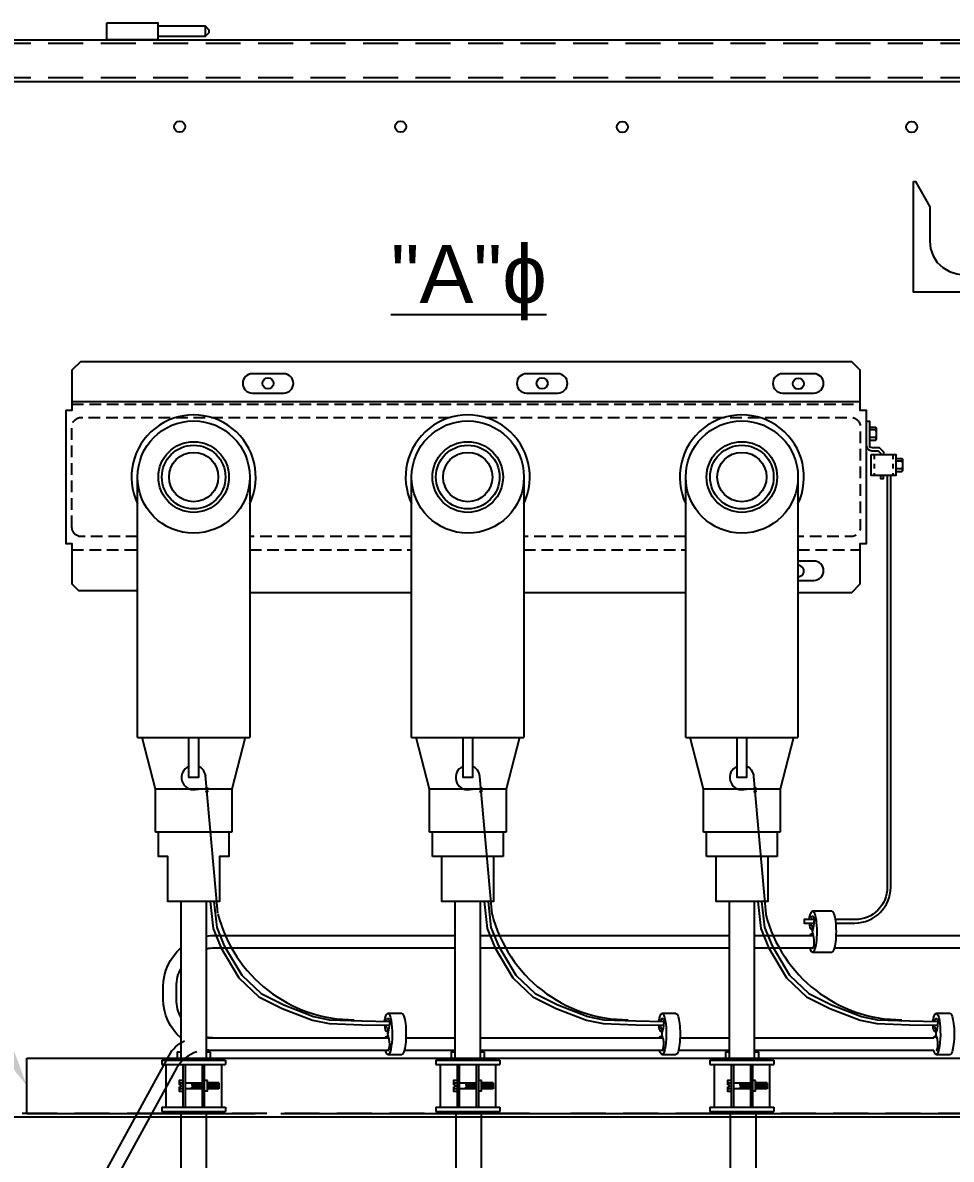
# Model space of a CAD drawing. Header units: feet. Extents: x -689 to 1837, y -511 to 1546.
# Drawn here: x 124.87 to 144.77, y 648.95 to 673.3 of the extents above; entities that cross this region are included whole.
import ezdxf
from ezdxf import colors
from ezdxf.entities.mleader import LeaderData, LeaderLine
from ezdxf.math import Vec2, Vec3

# ---------------------------------------------------------------- set-up
doc = ezdxf.new("R2010")
doc.units = ezdxf.units.FT
doc.header["$MEASUREMENT"] = 0
doc.linetypes.add('HIDDEN', pattern=[0.375, 0.25, -0.125])
for name, color, linetype in [('E-CABL-ACF', 1, 'AC_CABLE_FEEDER'), ('E-CABL-UG4', 64, 'GROUND_WIRE_G4'), ('E-DETL', 7, 'Continuous'), ('E-DETL-1', 7, 'Continuous'), ('E-EQPM-ENCL', 8, 'Continuous'), ('E-EQPM-HRDW', 16, 'Continuous'), ('E-GRND', 3, 'Continuous'), ('G-ANNO-TEXT', 1, 'Continuous'), ('G-TEXT', 7, 'Continuous')]:
    doc.layers.add(name, color=color, linetype=linetype)
doc.styles.add('FSLR_SubTitle', font='arial.ttf', dxfattribs={"height": 0.1875})
doc.styles.add('NEI-A', font='arial.ttf')
doc.styles.get("Standard").update_dxf_attribs({"font": 'arial.ttf'})
doc.linetypes.add('AC_CABLE_FEEDER', pattern='A,0.2,-0.05,0,-0.05,0.2,-0.12,["ACF",Standard,S=0.1,R=0,X=-0.05,Y=-0.05],-0.3,0.2,-0.05,0,-0.05', length=1.22)
doc.linetypes.add('GROUND_WIRE_G4', pattern='A,1,-0.2,["G4",Standard,S=0.1,R=0,X=-0.1,Y=-0.05],-0.2', length=1.4)

msp = doc.modelspace()

# ---------------------------------------------------------------- hatches: boundary and pattern name
at = {"layer": 'E-EQPM-HRDW'}
h = msp.add_hatch(dxfattribs=at)
h.set_pattern_fill('ANSI31', color=256, scale=0.172182, angle=420)
h.set_pattern_definition([(105, (107.780744, 447.557756), (-0.0207894366, -0.0055705127), [])])
h.paths.add_polyline_path([(128.71798, 650.59115), (128.71798, 650.46258), (128.49342, 650.46258), (128.49342, 650.59115)])
h = msp.add_hatch(dxfattribs=at)
h.set_pattern_fill('ANSI31', color=256, scale=0.172182, angle=420)
h.set_pattern_definition([(105, (107.531525, 447.557756), (-0.0207894366, -0.0055705127), [])])
h.paths.add_polyline_path([(129.0786, 650.59115), (129.0786, 650.46258), (128.8302, 650.46258), (128.8302, 650.59115)])
h = msp.add_hatch(dxfattribs=at)
h.set_pattern_fill('ANSI31', color=256, scale=0.172182, angle=420)
h.set_pattern_definition([(105, (113.65611, 447.557756), (-0.0207894366, -0.0055705127), [])])
h.paths.add_polyline_path([(134.59334, 650.59115), (134.59334, 650.46258), (134.36878, 650.46258), (134.36878, 650.59115)])
h = msp.add_hatch(dxfattribs=at)
h.set_pattern_fill('ANSI31', color=256, scale=0.172182, angle=420)
h.set_pattern_definition([(105, (113.40689, 447.557756), (-0.0207894366, -0.0055705127), [])])
h.paths.add_polyline_path([(134.95397, 650.59115), (134.95397, 650.46258), (134.70557, 650.46258), (134.70557, 650.59115)])
h = msp.add_hatch(dxfattribs=at)
h.set_pattern_fill('ANSI31', color=256, scale=0.172182, angle=420)
h.set_pattern_definition([(105, (119.531476, 447.557756), (-0.0207894366, -0.0055705127), [])])
h.paths.add_polyline_path([(140.46871, 650.59115), (140.46871, 650.46258), (140.24415, 650.46258), (140.24415, 650.59115)])
h = msp.add_hatch(dxfattribs=at)
h.set_pattern_fill('ANSI31', color=256, scale=0.172182, angle=420)
h.set_pattern_definition([(105, (119.282257, 447.557756), (-0.0207894366, -0.0055705127), [])])
h.paths.add_polyline_path([(140.82934, 650.59115), (140.82934, 650.46258), (140.58093, 650.46258), (140.58093, 650.59115)])

# ---------------------------------------------------------------- linework, layer by layer
at = {"layer": 'E-CABL-ACF', "linetype": 'Continuous', "flags": 128}
for points in [[(128.26091, 649.97889), (128.25225, 640.51989, 0.11398966), (129.59418, 634.6937, -0.39729726), (127.98821, 628.12101, -3.73956699)], [(128.80105, 649.97889), (128.80105, 640.51955, 0.11398966), (130.08754, 634.93408, -0.35372265), (128.92036, 628.12196, -0.35158632)], [(134.15267, 649.97889), (134.15267, 641.76013, 0.11398966), (135.49459, 635.93394, -0.55247745), (130.97756, 628.12406)], [(134.70147, 649.97889), (134.70147, 641.75979, 0.11398966), (135.98795, 636.17432, -0.50309105), (131.78266, 627.57596)], [(140.03669, 649.97889), (140.03669, 648.1872, 0.26048728), (147.12337, 635.50747)], [(140.58496, 649.97889), (140.58496, 648.09696, 0.26626352), (147.75411, 635.76938)]]:
    msp.add_lwpolyline(points, format="xyb", dxfattribs=at)
at = {"layer": 'E-CABL-UG4', "linetype": 'Continuous', "flags": 128}
for points in [[(128.80972, 653.73478, -0.03912132), (128.98043, 653.74816), (134.13628, 653.74816)], [(128.26091, 651.5515, -0.21696233), (127.88447, 652.3782), (127.88447, 652.65219, -0.21696233), (128.26091, 653.47889)], [(134.13628, 653.47417), (128.98043, 653.47417, 0.05235135), (128.80972, 653.45624, 0.05235135)], [(128.26091, 653.0496, 0.12682961), (128.15846, 652.65219), (128.15846, 652.3782, 0.12682961), (128.26091, 651.9808, 0.12682961)], [(128.80972, 651.57415, 0.05235135), (128.98043, 651.55623), (129.35658, 651.55623)], [(129.35658, 651.28224), (128.98043, 651.28224, -0.03912132), (128.80972, 651.29562, -0.03912132)]]:
    msp.add_lwpolyline(points, format="xyb", dxfattribs=at)
for points in [[(134.68508, 653.74816), (140.01164, 653.74816)], [(140.56045, 653.74816), (141.82005, 653.74816)], [(142.3027, 653.74816), (153.75944, 653.74816)], [(140.01164, 653.47417), (134.68508, 653.47417)], [(141.80147, 653.47417), (140.56045, 653.47417)], [(153.75944, 653.47417), (142.26774, 653.47417)]]:
    msp.add_lwpolyline(points, dxfattribs=at)
at = {"layer": 'E-DETL', "color": 41}
for p, q in [((127.33276, 657.98826), (129.73787, 657.98826)), ((133.20813, 657.98826), (135.61323, 657.98826)), ((139.08349, 657.98826), (141.4886, 657.98826)), ((129.35604, 656.88207), (127.71459, 656.88207)), ((135.2314, 656.88207), (133.58996, 656.88207)), ((141.10677, 656.88207), (139.46532, 656.88207)), ((129.35604, 655.96143), (127.71459, 655.96143)), ((135.2314, 655.96143), (133.58996, 655.96143)), ((141.10677, 655.96143), (139.46532, 655.96143)), ((135.16717, 655.44045), (133.65419, 655.44045)), ((141.04254, 655.44045), (139.52955, 655.44045))]:
    msp.add_line(p, q, dxfattribs=at)
at = {"layer": 'E-DETL', "ltscale": 5, "flags": 128}
for points in [[(141.4886, 661.09701), (142.6407, 661.09701), (142.82314, 661.27935), (142.82314, 662.14152), (142.95574, 662.14152), (142.95574, 664.99312), (142.82314, 664.99312), (142.82314, 665.85529), (142.6407, 666.03763), (126.10984, 666.03763), (125.9275, 665.85529), (125.9275, 664.99312), (125.7949, 664.99312), (125.7949, 662.14152), (125.9275, 662.14152), (125.9275, 661.27935), (126.06789, 661.13896)], [(142.95574, 664.76104), (143.02209, 664.76104), (143.02209, 664.21301), (143.08011, 664.19857), (143.2324, 664.19857), (143.32169, 664.10928), (143.32169, 664.04809)], [(143.02209, 664.63857), (143.14703, 664.63857), (143.16488, 664.62073), (143.16488, 664.37085), (143.14703, 664.353), (143.02209, 664.353)], [(143.14881, 664.5791), (143.02209, 664.5791)], [(143.16488, 664.62073), (143.14881, 664.5791), (143.16488, 664.53748)], [(143.16488, 664.4541), (143.14881, 664.41247), (143.16488, 664.37085)], [(142.95574, 664.23053), (142.97236, 664.18079), (143.00548, 664.14757), (143.07183, 664.13106), (143.20444, 664.13106), (143.25417, 664.08132), (143.25417, 664.04809)], [(143.14881, 664.41247), (143.02209, 664.41247)], [(143.58573, 663.96705), (143.71067, 663.96705), (143.72852, 663.94921), (143.72852, 663.69933), (143.71067, 663.68148), (143.58573, 663.68148)], [(143.71245, 663.90758), (143.58573, 663.90758)], [(143.71245, 663.74095), (143.58573, 663.74095)], [(143.72852, 663.94921), (143.71245, 663.90758), (143.72852, 663.86596)], [(143.72852, 663.78258), (143.71245, 663.74095), (143.72852, 663.69933)], [(143.25417, 663.60045), (143.25417, 663.53419), (143.32053, 663.53419), (143.32053, 663.60045)], [(126.06789, 661.13896), (127.33276, 661.13896)], [(129.73787, 661.09701), (133.20813, 661.09701)], [(135.61323, 661.09701), (139.08349, 661.09701)]]:
    msp.add_lwpolyline(points, dxfattribs=at)
for points in [[(129.79407, 665.36621), (130.46549, 665.36621, 1), (130.46549, 665.78073), (129.79407, 665.78073, 1)], [(135.66944, 665.36621), (136.34086, 665.36621, 1), (136.34086, 665.78073), (135.66944, 665.78073, 1)], [(141.15817, 665.36621), (141.82959, 665.36621, 1), (141.82959, 665.78073), (141.15817, 665.78073, 1)]]:
    msp.add_lwpolyline(points, format="xyb", close=True, dxfattribs=at)
at = {"layer": 'E-DETL', "flags": 128}
msp.add_lwpolyline([(142.82314, 665.17556), (125.9275, 665.17556)], dxfattribs=at)
at = {"layer": 'E-DETL', "color": 9, "linetype": 'HIDDEN', "flags": 128}
for points in [[(125.9275, 665.12583), (142.82314, 665.12583)], [(127.33276, 662.29073), (126.06789, 662.29073)], [(133.20813, 662.29073), (129.73787, 662.29073)], [(139.08349, 662.29073), (135.61323, 662.29073)], [(125.9275, 662.00882), (127.33276, 662.00882)], [(129.73787, 662.00882), (133.20813, 662.00882)], [(135.61323, 662.00882), (139.08349, 662.00882)], [(141.4886, 662.00882), (142.82314, 662.00882)]]:
    msp.add_lwpolyline(points, dxfattribs=at)
for points in [[(125.9275, 662.48969), (125.9275, 664.64495, -0.41421356), (126.12645, 664.84391), (134.03275, 664.84391)], [(134.7886, 664.84391), (142.62419, 664.84391, -0.41421356), (142.82314, 664.64495), (142.82314, 662.48969, -0.41421356), (142.62419, 662.29073), (141.4886, 662.29073)], [(126.06789, 662.29955, -0.32917563), (125.9275, 662.48969)]]:
    msp.add_lwpolyline(points, format="xyb", dxfattribs=at)
at = {"layer": 'E-DETL', "ltscale": 5, "flags": 128}
msp.add_lwpolyline([(143.05522, 664.04809), (143.58573, 664.04809), (143.58573, 663.60045), (143.05522, 663.60045)], close=True, dxfattribs=at)
at = {"layer": 'E-DETL', "color": 9, "linetype": 'HIDDEN', "ltscale": 0.2, "flags": 128}
for points in [[(143.12157, 664.04809), (143.12157, 663.60045)], [(143.51948, 664.04809), (143.51948, 663.60045)]]:
    msp.add_lwpolyline(points, dxfattribs=at)
at = {"layer": 'E-DETL', "color": 41, "flags": 128}
for points in [[(127.33276, 657.98826), (127.33276, 663.56732)], [(129.73787, 663.5621), (129.73787, 657.98826)], [(133.20813, 657.98826), (133.20813, 663.56732)], [(135.61323, 663.5621), (135.61323, 657.98826)], [(139.08349, 657.98826), (139.08349, 663.56732)], [(141.4886, 663.5621), (141.4886, 657.98826)], [(127.71459, 655.96143), (127.71459, 656.88207), (127.42911, 657.98826)], [(129.64152, 657.98826), (129.35604, 656.88207), (129.35604, 655.96143)], [(133.58996, 655.96143), (133.58996, 656.88207), (133.30447, 657.98826)], [(135.51689, 657.98826), (135.2314, 656.88207), (135.2314, 655.96143)], [(139.46532, 655.96143), (139.46532, 656.88207), (139.17984, 657.98826)], [(141.39225, 657.98826), (141.10677, 656.88207), (141.10677, 655.96143)], [(129.29181, 655.96143), (129.29181, 655.44045), (129.08841, 655.44045), (129.08841, 654.47699), (127.98222, 654.47699), (127.98222, 655.44045), (127.77882, 655.44045), (127.77882, 655.96143)], [(133.65419, 655.44045), (133.65419, 655.96143)], [(135.16717, 655.96143), (135.16717, 655.44045)], [(139.52955, 655.44045), (139.52955, 655.96143)], [(141.04254, 655.96143), (141.04254, 655.44045)], [(134.96377, 655.44045), (134.96377, 654.47699), (133.85759, 654.47699), (133.85759, 655.44045)], [(140.83914, 655.44045), (140.83914, 654.47699), (139.73295, 654.47699), (139.73295, 655.44045)]]:
    msp.add_lwpolyline(points, dxfattribs=at)
at = {"layer": 'E-DETL', "ltscale": 5, "flags": 128}
msp.add_lwpolyline([(141.4886, 661.35391), (141.82959, 661.35391, 1), (141.82959, 661.76843), (141.4886, 661.76843)], format="xyb", dxfattribs=at)
at = {"layer": 'E-DETL', "color": 41, "linetype": 'Continuous'}
for points in [[(128.43391, 657.98826), (128.63672, 657.98826), (128.63672, 657.13084), (128.43391, 657.13084)], [(134.30928, 657.98826), (134.51208, 657.98826), (134.51208, 657.13084), (134.30928, 657.13084)], [(140.18465, 657.98826), (140.38745, 657.98826), (140.38745, 657.13084), (140.18465, 657.13084)]]:
    msp.add_lwpolyline(points, close=True, dxfattribs=at)
at = {"layer": 'E-DETL', "color": 1, "flags": 128}
for points in [[(128.80972, 651.07485), (128.80972, 654.47699), (128.26091, 654.47699), (128.26091, 651.07485)], [(134.68508, 651.07485), (134.68508, 654.47699), (134.13628, 654.47699), (134.13628, 651.07485)], [(140.56045, 651.07485), (140.56045, 654.47699), (140.01164, 654.47699), (140.01164, 651.07485)]]:
    msp.add_lwpolyline(points, dxfattribs=at)
at = {"layer": 'E-DETL', "ltscale": 5}
for centre in [(130.12978, 665.57347), (136.00515, 665.57347), (141.49672, 665.56517)]:
    msp.add_circle(centre, 0.11869, dxfattribs=at)
at = {"layer": 'E-DETL', "color": 41}
for centre, radius in [((128.53531, 663.56732), 1.20255), ((134.41067, 663.56732), 1.20255), ((140.28604, 663.56732), 1.20255), ((128.53531, 663.56732), 0.7565), ((128.53531, 663.56732), 0.68156), ((134.41067, 663.56732), 0.7565), ((134.41067, 663.56732), 0.68156), ((140.28604, 663.56732), 0.7565), ((140.28604, 663.56732), 0.68156), ((128.53531, 663.56732), 0.52813), ((134.41067, 663.56732), 0.52813), ((140.28604, 663.56732), 0.52813)]:
    msp.add_circle(centre, radius, dxfattribs=at)
for centre in [(128.53531, 663.56732), (134.41067, 663.56732), (140.28604, 663.56732)]:
    msp.add_arc(centre, 1.33135, 334.590214, 205.411039, dxfattribs=at)
at = {"layer": 'E-DETL', "ltscale": 5}
msp.add_arc((141.49672, 661.55286), 0.11869, 266.079576, 93.920424, dxfattribs=at)
at = {"layer": 'E-DETL-1', "color": 64, "linetype": 'Continuous', "flags": 128}
for points in [[(128.80972, 651.55623), (132.71913, 651.55623)], [(133.08534, 651.55623), (134.13628, 651.55623)], [(134.68508, 651.55623), (138.5945, 651.55623)], [(138.961, 651.55623), (140.01164, 651.55623)], [(140.56045, 651.55623), (144.39741, 651.55623)], [(132.70055, 651.28224), (128.80972, 651.28224)], [(134.13628, 651.28224), (133.05038, 651.28224)], [(138.57592, 651.28224), (134.68508, 651.28224)], [(140.01164, 651.28224), (138.92604, 651.28224)], [(144.39807, 651.28224), (140.56045, 651.28224)]]:
    msp.add_lwpolyline(points, dxfattribs=at)
for points in [[(96.88799, 635.02859), (101.47063, 635.02859, -0.10609353), (103.26937, 634.64257), (109.28222, 631.93723, 0.10609353), (111.08096, 631.55122), (115.52065, 631.55122, 0.27392087), (118.08356, 633.06919), (128.00742, 651.17674, -0.16010926), (128.34064, 651.48837)], [(128.6048, 651.25271, 0.19859148), (128.1697, 650.90275), (118.24584, 632.79519, -0.27392087), (115.68293, 631.27723), (111.02216, 631.27723, -0.10609353), (109.22342, 631.66324), (103.21057, 634.36858, 0.10609353), (101.41183, 634.75459), (96.88799, 634.75459)], [(128.81043, 651.28224, 0.00024335), (128.80972, 651.28224, 0.00024335)]]:
    msp.add_lwpolyline(points, format="xyb", dxfattribs=at)
at = {"layer": 'E-EQPM-ENCL', "linetype": 'HIDDEN', "ltscale": 3}
msp.add_line((186.86836, 649.93055), (136.27986, 649.93055), dxfattribs=at)
at = {"layer": 'E-EQPM-ENCL', "color": 7, "ltscale": 5, "flags": 128}
for points in [[(126.67367, 673.29945), (127.76792, 673.29945), (127.76792, 672.93467), (126.67367, 672.93467), (126.67367, 673.29945)], [(127.76792, 673.2331), (128.7793, 673.2331), (128.7793, 673.00102), (127.76792, 673.00102)], [(128.7793, 673.2331), (128.86217, 673.15023), (128.86217, 673.08388), (128.7793, 673.00102)], [(124.67951, 672.8518), (124.59664, 672.8518), (124.59664, 649.98029), (124.62977, 649.91394), (124.67951, 649.8642), (186.9181, 649.8642)], [(124.67951, 672.93477), (186.9181, 672.93477)], [(124.67951, 672.03947), (186.9181, 672.03947)]]:
    msp.add_lwpolyline(points, dxfattribs=at)
at = {"layer": 'E-EQPM-ENCL', "linetype": 'HIDDEN', "ltscale": 3, "flags": 128}
for points in [[(186.9181, 672.8518), (124.67951, 672.8518)], [(186.9181, 672.12234), (124.67951, 672.12234)], [(135.73187, 649.93055), (124.76237, 649.93055)]]:
    msp.add_lwpolyline(points, dxfattribs=at)
at = {"layer": 'E-EQPM-ENCL', "linetype": 'Continuous', "ltscale": 2, "flags": 128}
msp.add_lwpolyline([(123.93199, 649.41399, -0.30119319), (124.60711, 649.8642), (186.9905, 649.8642)], format="xyb", dxfattribs=at)
at = {"layer": 'E-EQPM-ENCL', "color": 7, "ltscale": 5}
for centre in [(128.23697, 671.07373), (132.9723, 671.07373), (137.72456, 671.06543), (143.92531, 671.06543)]:
    msp.add_circle(centre, 0.11869, dxfattribs=at)
at = {"layer": 'E-EQPM-HRDW', "linetype": 'Continuous'}
for p, q in [((124.96197, 649.93055), (124.96197, 651.11784)), ((127.94167, 650.07022), (129.12896, 650.07022)), ((133.81703, 650.07022), (135.00433, 650.07022)), ((139.6924, 650.07022), (140.87969, 650.07022))]:
    msp.add_line(p, q, dxfattribs=at)
at = {"layer": 'E-EQPM-HRDW', "color": 2, "linetype": 'Continuous'}
for p, q in [((127.85034, 651.07485), (129.22029, 651.07485)), ((127.85034, 651.07485), (127.85034, 650.98352)), ((129.22029, 651.07485), (129.22029, 650.98352)), ((133.7257, 651.07485), (135.09566, 651.07485)), ((133.7257, 651.07485), (133.7257, 650.98352)), ((135.09566, 651.07485), (135.09566, 650.98352)), ((139.60107, 651.07485), (140.97102, 651.07485)), ((139.60107, 651.07485), (139.60107, 650.98352)), ((140.97102, 651.07485), (140.97102, 650.98352)), ((127.85034, 650.98352), (129.22029, 650.98352)), ((133.7257, 650.98352), (135.09566, 650.98352)), ((139.60107, 650.98352), (140.97102, 650.98352)), ((127.85034, 650.07022), (129.22029, 650.07022)), ((127.85034, 650.07022), (127.85034, 649.97889)), ((127.85034, 649.97889), (129.22029, 649.97889)), ((129.22029, 650.07022), (129.22029, 649.97889)), ((133.7257, 650.07022), (135.09566, 650.07022)), ((133.7257, 650.07022), (133.7257, 649.97889)), ((133.7257, 649.97889), (135.09566, 649.97889)), ((135.09566, 650.07022), (135.09566, 649.97889)), ((139.60107, 650.07022), (140.97102, 650.07022)), ((139.60107, 650.07022), (139.60107, 649.97889)), ((139.60107, 649.97889), (140.97102, 649.97889)), ((140.97102, 650.07022), (140.97102, 649.97889))]:
    msp.add_line(p, q, dxfattribs=at)
at = {"layer": 'E-EQPM-HRDW', "color": 4}
for p, q in [((128.18159, 651.25484), (128.25883, 651.25484)), ((128.18159, 651.25484), (128.18159, 651.07485)), ((128.8118, 651.25484), (128.88904, 651.25484)), ((128.88904, 651.25484), (128.88904, 651.07485)), ((134.05696, 651.25484), (134.1342, 651.25484)), ((134.05696, 651.25484), (134.05696, 651.07485)), ((134.68717, 651.25484), (134.7644, 651.25484)), ((134.7644, 651.25484), (134.7644, 651.07485)), ((139.93233, 651.25484), (140.00956, 651.25484)), ((139.93233, 651.25484), (139.93233, 651.07485)), ((140.56253, 651.25484), (140.63977, 651.25484)), ((140.63977, 651.25484), (140.63977, 651.07485)), ((127.94167, 650.98352), (127.94167, 650.07022)), ((128.30699, 650.98352), (128.30699, 650.07022)), ((128.35265, 650.98352), (128.35265, 650.07022)), ((128.71798, 650.98352), (128.71798, 650.07022)), ((128.76364, 650.98352), (128.76364, 650.07022)), ((129.12896, 650.98352), (129.12896, 650.07022)), ((133.81703, 650.98352), (133.81703, 650.07022)), ((134.18235, 650.98352), (134.18235, 650.07022)), ((134.22802, 650.98352), (134.22802, 650.07022)), ((134.59334, 650.98352), (134.59334, 650.07022)), ((134.63901, 650.98352), (134.63901, 650.07022)), ((135.00433, 650.98352), (135.00433, 650.07022)), ((139.6924, 650.98352), (139.6924, 650.07022)), ((140.05772, 650.98352), (140.05772, 650.07022)), ((140.10339, 650.98352), (140.10339, 650.07022)), ((140.46871, 650.98352), (140.46871, 650.07022)), ((140.51437, 650.98352), (140.51437, 650.07022)), ((140.87969, 650.98352), (140.87969, 650.07022))]:
    msp.add_line(p, q, dxfattribs=at)
at = {"layer": 'E-EQPM-HRDW'}
for p, q in [((128.2535, 650.58745), (128.30699, 650.58745)), ((129.0786, 650.59115), (128.8302, 650.59115)), ((134.12887, 650.58745), (134.18235, 650.58745)), ((134.95397, 650.59115), (134.70557, 650.59115)), ((140.00423, 650.58745), (140.05772, 650.58745)), ((140.82934, 650.59115), (140.58093, 650.59115)), ((128.26903, 650.54628), (128.23455, 650.54628)), ((128.26903, 650.50746), (128.23455, 650.50746)), ((128.2535, 650.46629), (128.30699, 650.46629)), ((128.26903, 650.54628), (128.26903, 650.50746)), ((129.0786, 650.46258), (128.8302, 650.46258)), ((134.1444, 650.54628), (134.10992, 650.54628)), ((134.1444, 650.50746), (134.10992, 650.50746)), ((134.12887, 650.46629), (134.18235, 650.46629)), ((134.1444, 650.54628), (134.1444, 650.50746)), ((134.95397, 650.46258), (134.70557, 650.46258)), ((140.01976, 650.54628), (139.98529, 650.54628)), ((140.01976, 650.50746), (139.98529, 650.50746)), ((140.00423, 650.46629), (140.05772, 650.46629)), ((140.01976, 650.54628), (140.01976, 650.50746)), ((140.82934, 650.46258), (140.58093, 650.46258))]:
    msp.add_line(p, q, dxfattribs=at)
for points in [[(143.96526, 669.90088), (144.00809, 669.90088), (144.31596, 669.35656), (144.31596, 668.62043), (144.3324, 668.46152), (144.38537, 668.3026), (144.47305, 668.16378), (144.59543, 668.05784), (144.73608, 667.97016), (144.89499, 667.91719), (145.05208, 667.89893), (145.20918, 667.91719), (145.36809, 667.97016), (145.50691, 668.05784), (145.63112, 668.16378), (145.70053, 668.3026), (145.76995, 668.46152), (145.78821, 668.62043), (145.78821, 669.35656), (146.09608, 669.90088), (146.13891, 669.90088), (146.13891, 667.52995), (143.96526, 667.52995), (143.96526, 669.90088)], [(124.96197, 651.11784), (186.63574, 651.11784)], [(124.96197, 649.93055), (129.85621, 649.93055)], [(130.40419, 649.93055), (156.11013, 649.93055)]]:
    msp.add_lwpolyline(points, dxfattribs=at)
at = {"layer": 'E-EQPM-HRDW', "flags": 128}
for points in [[(128.23455, 650.54628), (128.23455, 650.64803), (128.30699, 650.64803), (128.30699, 650.40571), (128.23455, 650.40571), (128.23455, 650.50746)], [(128.35265, 650.59115), (128.71798, 650.59115)], [(128.8302, 650.6382), (128.76364, 650.6382), (128.76364, 650.41553), (128.8302, 650.41553), (128.8302, 650.6382)], [(129.0786, 650.59115), (129.0786, 650.46258)], [(134.10992, 650.54628), (134.10992, 650.64803), (134.18235, 650.64803), (134.18235, 650.40571), (134.10992, 650.40571), (134.10992, 650.50746)], [(134.22802, 650.59115), (134.59334, 650.59115)], [(134.70557, 650.6382), (134.63901, 650.6382), (134.63901, 650.41553), (134.70557, 650.41553), (134.70557, 650.6382)], [(134.95397, 650.59115), (134.95397, 650.46258)], [(139.98529, 650.54628), (139.98529, 650.64803), (140.05772, 650.64803), (140.05772, 650.40571), (139.98529, 650.40571), (139.98529, 650.50746)], [(140.10339, 650.59115), (140.46871, 650.59115)], [(140.58093, 650.6382), (140.51437, 650.6382), (140.51437, 650.41553), (140.58093, 650.41553), (140.58093, 650.6382)], [(140.82934, 650.59115), (140.82934, 650.46258)], [(128.71798, 650.46258), (128.35265, 650.46258)], [(134.59334, 650.46258), (134.22802, 650.46258)], [(140.46871, 650.46258), (140.10339, 650.46258)]]:
    msp.add_lwpolyline(points, dxfattribs=at)
at = {"layer": 'E-EQPM-HRDW', "extrusion": (0, 0, -1)}
for centre, major_axis, ratio, start_param, end_param in [((128.2535, 650.61774), (0, 0.03029), 0.62545976, 3.14159265, 6.28318531), ((128.2535, 650.52687), (0, 0.06058), 0.31272988, -1.24466561, 0), ((134.12887, 650.61774), (0, 0.03029), 0.62545976, 3.14159265, 6.28318531), ((134.12887, 650.52687), (0, 0.06058), 0.31272988, -1.24466561, 0), ((140.00423, 650.61774), (0, 0.03029), 0.62545976, 3.14159265, 6.28318531), ((140.00423, 650.52687), (0, 0.06058), 0.31272988, -1.24466561, 0), ((128.2535, 650.436), (0, 0.03029), 0.62545976, 3.14159265, 6.28318531), ((128.2535, 650.52687), (0, 0.06058), 0.31272988, 3.14159265, 4.38625826), ((134.12887, 650.436), (0, 0.03029), 0.62545976, 3.14159265, 6.28318531), ((134.12887, 650.52687), (0, 0.06058), 0.31272988, 3.14159265, 4.38625826), ((140.00423, 650.436), (0, 0.03029), 0.62545976, 3.14159265, 6.28318531), ((140.00423, 650.52687), (0, 0.06058), 0.31272988, 3.14159265, 4.38625826)]:
    msp.add_ellipse(centre, major_axis=major_axis, ratio=ratio, start_param=start_param, end_param=end_param, dxfattribs=at)
at = {"layer": 'E-GRND', "linetype": 'Continuous'}
for p, q in [((129.05336, 654.22579), (128.79121, 657.17609)), ((134.93157, 654.20469), (134.66943, 657.155)), ((140.80694, 654.20469), (140.54479, 657.155))]:
    msp.add_line(p, q, dxfattribs=at)
at = {"layer": 'E-GRND'}
for p, q in [((141.80147, 653.9393), (141.78133, 653.8773)), ((141.78133, 653.8773), (141.80709, 653.8773)), ((141.78133, 653.78086), (141.80709, 653.78086)), ((141.80147, 653.74816), (141.78133, 653.78086)), ((141.80147, 653.9393), (141.82758, 653.9393)), ((141.80147, 653.74816), (141.82005, 653.74816)), ((132.70055, 651.74737), (132.68042, 651.68537)), ((132.68042, 651.68537), (132.70617, 651.68537)), ((132.68042, 651.58893), (132.70617, 651.58893)), ((132.70055, 651.55623), (132.68042, 651.58893)), ((132.70055, 651.74737), (132.72667, 651.74737)), ((132.70055, 651.55623), (132.71913, 651.55623)), ((138.57592, 651.74737), (138.55578, 651.68537)), ((138.55578, 651.68537), (138.58154, 651.68537)), ((138.55578, 651.58893), (138.58154, 651.58893)), ((138.57592, 651.55623), (138.55578, 651.58893)), ((138.57592, 651.74737), (138.60203, 651.74737)), ((138.57592, 651.55623), (138.5945, 651.55623)), ((144.45128, 651.74737), (144.43115, 651.68537)), ((144.43115, 651.68537), (144.4569, 651.68537)), ((144.43115, 651.58893), (144.4569, 651.58893)), ((144.45128, 651.55623), (144.43115, 651.58893)), ((144.45128, 651.74737), (144.4774, 651.74737)), ((144.45128, 651.55623), (144.46986, 651.55623))]:
    msp.add_line(p, q, dxfattribs=at)
at = {"layer": 'E-GRND', "flags": 128}
for points in [[(143.40307, 663.60045), (143.40307, 654.78016, -0.41421356), (142.70896, 654.08605), (142.28741, 654.08605)], [(142.29605, 654.01298), (142.70896, 654.01298, 0.41421356), (143.47613, 654.78016), (143.47613, 663.60045)]]:
    msp.add_lwpolyline(points, format="xyb", dxfattribs=at)
at = {"layer": 'E-GRND', "linetype": 'Continuous', "flags": 128}
for points in [[(128.57501, 656.87402), (128.84277, 656.89924), (128.80254, 656.88866), (128.82993, 656.87884), (128.80541, 656.87253), (128.83279, 656.86274), (128.80827, 656.85639), (128.83566, 656.8466), (128.81114, 656.84026), (128.83852, 656.83046), (128.78692, 656.81724)], [(134.45038, 656.87402), (134.71813, 656.89924), (134.67791, 656.88866), (134.7053, 656.87884), (134.68077, 656.87253), (134.70816, 656.86274), (134.68364, 656.85639), (134.71102, 656.8466), (134.6865, 656.84026), (134.71389, 656.83046), (134.66229, 656.81724)], [(140.32575, 656.87402), (140.5935, 656.89924), (140.55327, 656.88866), (140.58066, 656.87884), (140.55614, 656.87253), (140.58352, 656.86274), (140.559, 656.85639), (140.58639, 656.8466), (140.56187, 656.84026), (140.58925, 656.83046), (140.53766, 656.81724)]]:
    msp.add_lwpolyline(points, dxfattribs=at)
at = {"layer": 'E-GRND', "flags": 128}
for points in [[(128.88615, 654.47699), (128.95079, 653.89586), (129.11833, 653.48581), (129.50257, 652.84232), (129.9329, 652.43341), (130.43177, 652.18219), (131.08311, 651.93294), (131.43855, 651.85827), (132.13792, 651.83294), (132.73641, 651.82329)], [(128.96931, 654.47699), (129.03167, 653.91645), (129.19249, 653.52283), (129.56772, 652.89443), (129.98099, 652.50174), (130.46521, 652.25789), (131.10652, 652.01248), (131.44862, 651.94061), (132.14009, 651.91557), (132.73363, 651.906)], [(134.76151, 654.47699), (134.82616, 653.89586), (134.99369, 653.48581), (135.37794, 652.84232), (135.80827, 652.43341), (136.30713, 652.18219), (136.95847, 651.93294), (137.31392, 651.85827), (138.01329, 651.83294), (138.61178, 651.82329)], [(134.84467, 654.47699), (134.90703, 653.91645), (135.06785, 653.52283), (135.44309, 652.89443), (135.85635, 652.50174), (136.34057, 652.25789), (136.98189, 652.01248), (137.32398, 651.94061), (138.01545, 651.91557), (138.609, 651.906)], [(140.62724, 654.47699), (140.69189, 653.89586), (140.85943, 653.48581), (141.24367, 652.84232), (141.674, 652.43341), (142.17286, 652.18219), (142.82421, 651.93294), (143.17965, 651.85827), (143.87902, 651.83294), (144.47751, 651.82329)], [(140.71041, 654.47699), (140.77276, 653.91645), (140.93358, 653.52283), (141.30882, 652.89443), (141.72208, 652.50174), (142.20631, 652.25789), (142.84762, 652.01248), (143.18972, 651.94061), (143.88118, 651.91557), (144.47473, 651.906)], [(141.83621, 654.08605), (141.62351, 654.08605), (141.62351, 654.01298), (141.8372, 654.01298)]]:
    msp.add_lwpolyline(points, dxfattribs=at)
at = {"layer": 'E-GRND'}
for points in [[(142.21454, 654.26995), (141.80147, 654.26995)], [(141.80147, 653.38821), (142.21454, 653.38821)], [(132.99717, 652.07803), (132.70055, 652.07803)], [(138.87284, 652.07803), (138.57592, 652.07803)], [(144.7482, 652.07803), (144.45128, 652.07803)], [(132.70055, 651.19628), (132.99717, 651.19628)], [(138.57592, 651.19628), (138.87284, 651.19628)], [(144.45128, 651.19628), (144.7482, 651.19628)]]:
    msp.add_lwpolyline(points, dxfattribs=at)
at = {"layer": 'E-GRND', "linetype": 'Continuous'}
for centre, start, end in [((128.53531, 657.13084), 112.966785, 278.787375), ((128.53531, 657.13084), 5.334248, 67.033215), ((134.41068, 657.13084), 112.966785, 278.787375), ((134.41068, 657.13084), 5.334248, 67.033215), ((140.28605, 657.13084), 112.966785, 278.787375), ((140.28605, 657.13084), 5.334248, 67.033215)]:
    msp.add_arc(centre, 0.25987, start, end, dxfattribs=at)
at = {"layer": 'E-GRND'}
for centre in [(131.97224, 654.95004), (137.8476, 654.95004), (143.71333, 654.95004)]:
    msp.add_arc(centre, 3.00978, 194.338007, 270.078184, dxfattribs=at)
at = {"layer": 'E-GRND', "extrusion": (0, 0, -1)}
for centre, major_axis, ratio, start_param, end_param in [((141.80147, 653.82908), (0, 0.44087), 0.2034372, -0.9485487, 3.77667757), ((142.21454, 653.82908), (0, -0.44087), 0.2034372, 3.14159265, 6.28318531), ((141.80147, 654.04952), (0, 0.11022), 0.33411094, 5.05023108, 7.85398163), ((141.80147, 654.04952), (0, 0.11022), 0.33411094, 3.14159265, 4.37454688), ((141.78133, 653.60864), (0, 0.17222), 0.33411094, -0.62644851, 0), ((132.70055, 651.63715), (0, 0.44087), 0.2034372, -0.91017449, 3.77667757), ((132.99717, 651.63715), (0, -0.44087), 0.2034372, 3.14159265, 6.28318531), ((138.57592, 651.63715), (0, 0.44087), 0.2034372, -0.91017449, 3.77667757), ((138.87284, 651.63715), (0, -0.44087), 0.2034372, 3.14159265, 6.28318531), ((144.45128, 651.63715), (0, 0.44087), 0.2034372, -0.91017449, 3.77667757), ((144.7482, 651.63715), (0, -0.44087), 0.2034372, 3.14159265, 6.28318531), ((132.70055, 651.85759), (0, 0.11022), 0.33411094, 3.14159265, 4.40686968), ((132.70055, 651.85759), (0, 0.11022), 0.33411094, 5.17790842, 7.85398163), ((138.57592, 651.85759), (0, 0.11022), 0.33411094, 3.14159265, 4.40686968), ((138.57592, 651.85759), (0, 0.11022), 0.33411094, 5.17790842, 7.85398163), ((144.45128, 651.85759), (0, 0.11022), 0.33411094, 3.14159265, 4.40686968), ((144.45128, 651.85759), (0, 0.11022), 0.33411094, 5.17790842, 7.85398163), ((132.68042, 651.41671), (0, 0.17222), 0.33411094, -0.62644851, 0), ((138.55578, 651.41671), (0, 0.17222), 0.33411094, -0.62644851, 0), ((144.43115, 651.41671), (0, 0.17222), 0.33411094, -0.62644851, 0)]:
    msp.add_ellipse(centre, major_axis=major_axis, ratio=ratio, start_param=start_param, end_param=end_param, dxfattribs=at)
at = {"layer": 'E-GRND'}
for centre, major_axis, ratio, start_param, end_param in [((141.78133, 654.04952), (0, 0.17222), 0.33411094, 1.78454961, 3.14159265), ((141.76962, 654.04952), (0, 0.20553), 0.33411094, 3.71956504, 4.71238898), ((141.84039, 653.82908), (0, 0.06807), 0.69303415, 0.78207214, 2.35952052), ((141.80147, 654.04952), (0, 0.11022), 0.33411094, 3.14156425, 3.14159265), ((141.76962, 653.60864), (0, 0.20553), 0.33411094, -1.57079633, -0.57797239), ((141.80147, 653.60864), (0, -0.13448), 0.27384228, 6.28318531, 7.85398163), ((132.68042, 651.85759), (0, 0.17222), 0.33411094, 1.76055124, 3.14159265), ((132.66871, 651.85759), (0, 0.20553), 0.33411094, 3.71956504, 4.71238898), ((138.55578, 651.85759), (0, 0.17222), 0.33411094, 1.76055124, 3.14159265), ((138.54407, 651.85759), (0, 0.20553), 0.33411094, 3.71956504, 4.71238898), ((144.43115, 651.85759), (0, 0.17222), 0.33411094, 1.76055124, 3.14159265), ((144.41944, 651.85759), (0, 0.20553), 0.33411094, 3.71956504, 4.71238898), ((132.73947, 651.63715), (0, 0.06807), 0.69303415, 0.78207214, 2.35952052), ((132.70055, 651.85759), (0, 0.11022), 0.33411094, 3.14156425, 3.14159265), ((132.66871, 651.41671), (0, 0.20553), 0.33411094, -1.57079633, -0.57797239), ((138.61484, 651.63715), (0, 0.06807), 0.69303415, 0.78207214, 2.35952052), ((138.57592, 651.85759), (0, 0.11022), 0.33411094, 3.14156425, 3.14159265), ((138.54407, 651.41671), (0, 0.20553), 0.33411094, -1.57079633, -0.57797239), ((144.4902, 651.63715), (0, 0.06807), 0.69303415, 0.78207214, 2.35952052), ((144.45128, 651.85759), (0, 0.11022), 0.33411094, 3.14156425, 3.14159265), ((144.41944, 651.41671), (0, 0.20553), 0.33411094, -1.57079633, -0.57797239), ((132.70055, 651.41671), (0, -0.13448), 0.27384228, 6.28318531, 7.85398163), ((138.57592, 651.41671), (0, -0.13448), 0.27384228, 6.28318531, 7.85398163), ((144.45128, 651.41671), (0, -0.13448), 0.27384228, 6.28318531, 7.85398163)]:
    msp.add_ellipse(centre, major_axis=major_axis, ratio=ratio, start_param=start_param, end_param=end_param, dxfattribs=at)

# ---------------------------------------------------------------- texts
at = {"layer": 'G-TEXT', "insert": (134.43008, 667.73029), "char_height": 1.239802, "attachment_point": 5, "style": 'FSLR_SubTitle'}
msp.add_mtext_dynamic_manual_height_columns('{\\L"A"ɸ}', width=17.0770093, gutter_width=3.61609, heights=[0], dxfattribs=at)

# ---------------------------------------------------------------- next in the draw order: leaders
at = {"layer": 'G-ANNO-TEXT'}
ml = msp.add_multileader_mtext('Standard', dxfattribs=at)
ml.set_content('\\pxsm1,qr;(TYP.) UNISTRUT & HARDWARE, SECURE TO ENCLOSURE WALL OF STRUCTURE OR USE EXISTING ENCLOSURE SUPPORT STRUT BRACKETS.', color=256, style='NEI-A')
ml.set_leader_properties()
ml.build(insert=Vec2(0, 0))
ml.multileader.update_dxf_attribs({"dogleg_length": 3, "arrow_head_size": 3})
ctx = ml.context
ctx.base_point, ctx.char_height, ctx.arrow_head_size, ctx.landing_gap_size, ctx.plane_origin = Vec3(56.3766, 667.06915), 2, 3, 0.73064, Vec3(118.95119, 665.65595)
ctx.text_align_type = 2
notes = []
notes.append((ctx, [(0, (1, 1, 0), (115.59326, 667.06915), (-1, 0), 2.19193, [(0, [(124.96197, 650.5242)], 0, [])])]))
ctx.mtext.insert, ctx.mtext.width, ctx.mtext.defined_height, ctx.mtext.alignment, ctx.mtext.line_spacing_factor, ctx.mtext.flow_direction = Vec3(112.67068, 668.0862), 56.7787553, 15.34842, 3, 0.6, 5
ctx.mtext.has_bg_fill, ctx.mtext.bg_color, ctx.mtext.bg_scale_factor, ctx.mtext.bg_transparency, ctx.mtext.use_window_bg_color = 1, -1073741824, 1.5, 0, 1
for ctx, leaders in notes:
    for number, flags, end, landing, length, lines in leaders:
        leader = LeaderData()
        leader.index, (leader.has_last_leader_line, leader.has_dogleg_vector, leader.attachment_direction) = number, flags
        leader.last_leader_point, leader.dogleg_vector, leader.dogleg_length = Vec3(end), Vec3(landing), length
        for number, points, colour, breaks in lines:
            line = LeaderLine()
            line.index, line.vertices, line.color, line.breaks = number, Vec3.list(points), colors.encode_raw_color(colour), breaks
            leader.lines.append(line)
        ctx.leaders.append(leader)

doc.saveas('drawing.dxf')
